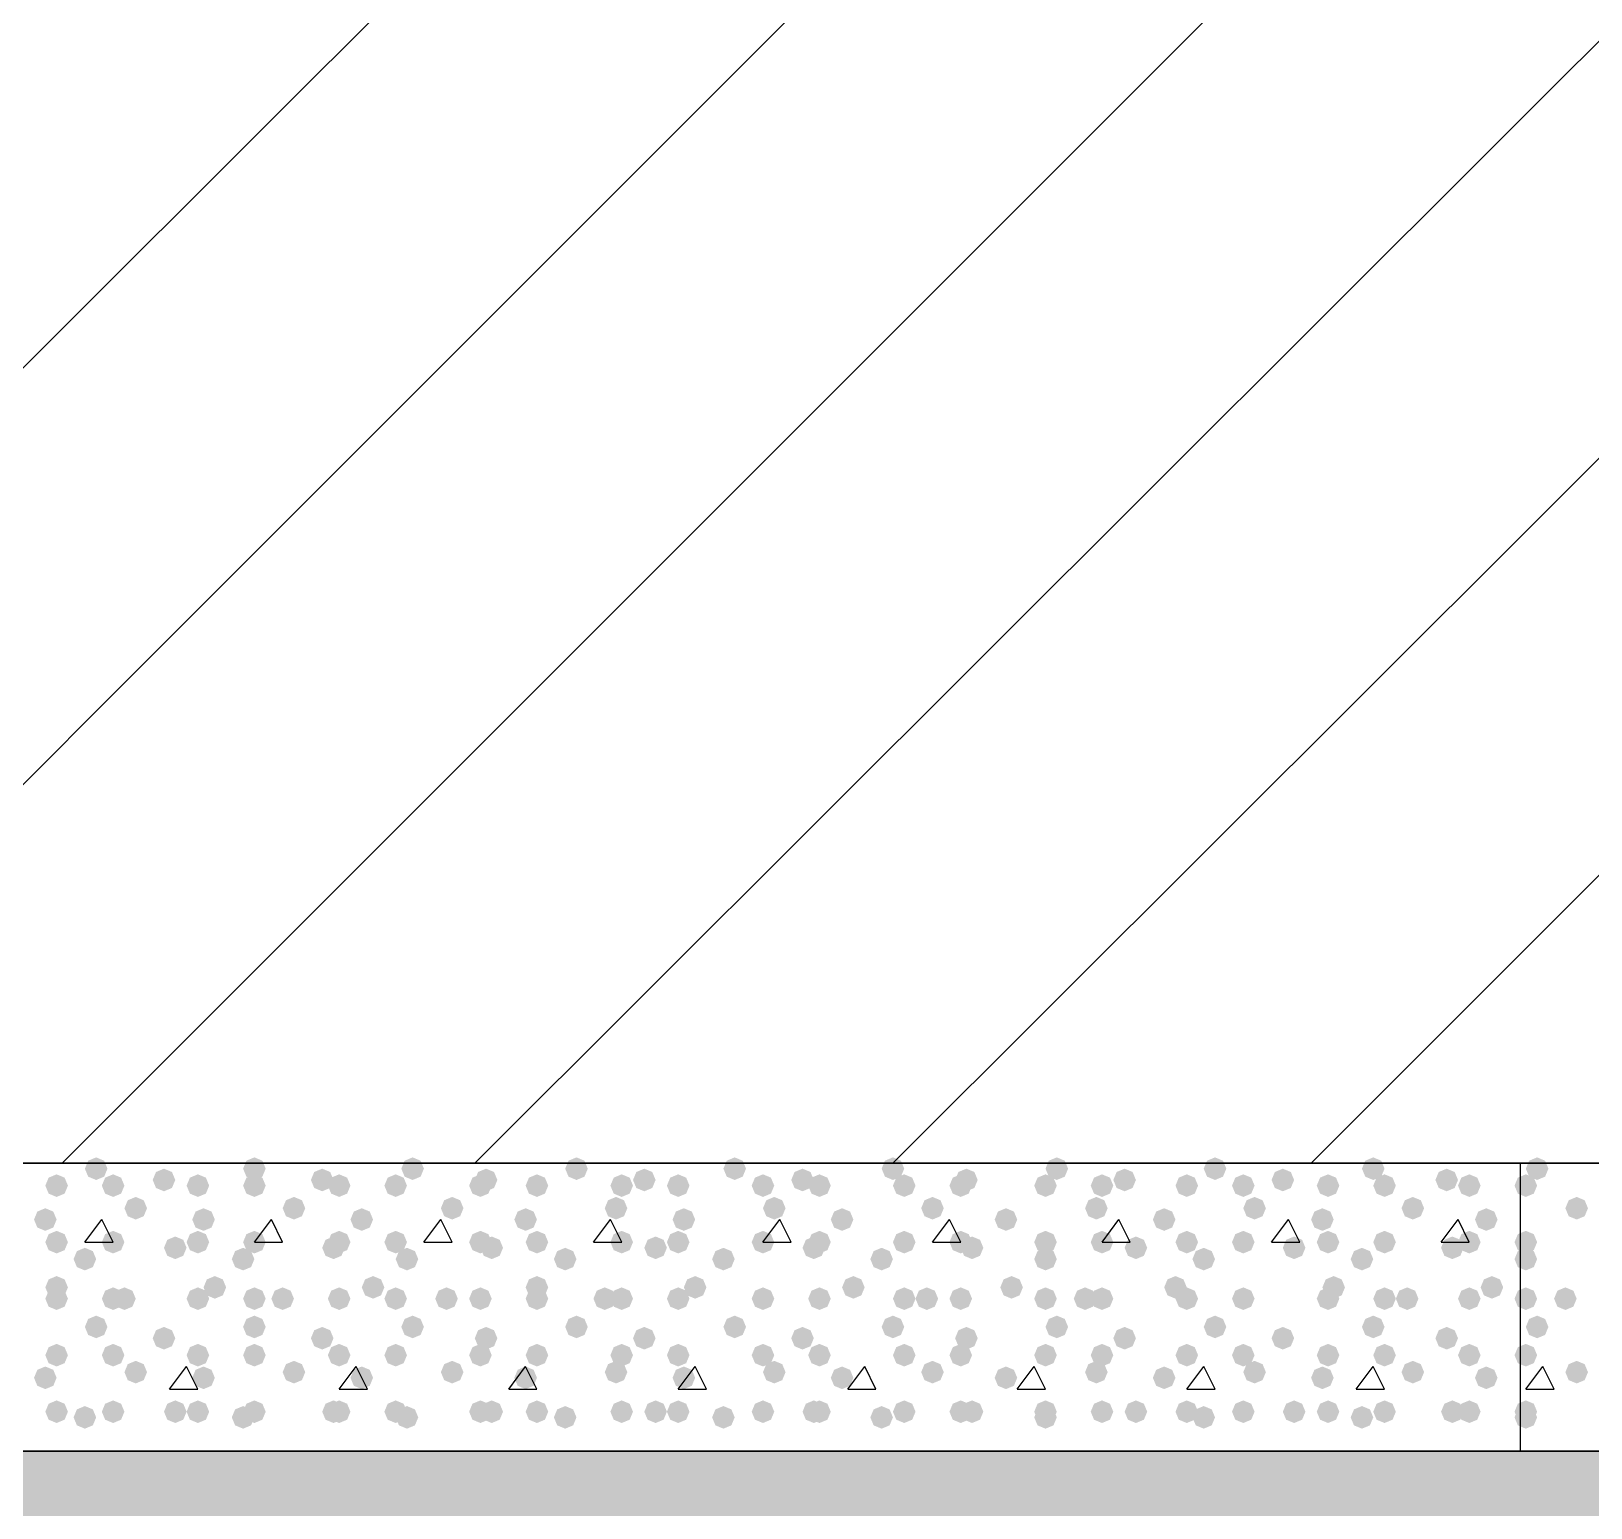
# Model space of a CAD drawing. Header units: millimetres. Extents: x 0 to 420, y 0 to 297.
# Drawn here: x 55.56 to 67.25, y 177.5 to 188.56 of the extents above; entities that cross this region are included whole.
import ezdxf

# ---------------------------------------------------------------- set-up
doc = ezdxf.new("R2010")
doc.units = ezdxf.units.MM
doc.layers.get('0').update_dxf_attribs({"linetype": 'CONTINUOUS'})

msp = doc.modelspace()

# ---------------------------------------------------------------- hatches: boundary and pattern name
at = {"true_color": 0x000008}
for points in [[(56.134, 180.043667), (56.109129, 179.983871), (56.049333, 179.959), (55.989538, 179.983871), (55.964667, 180.043667), (55.989537, 180.103462), (56.049333, 180.128333), (56.109129, 180.103463)], [(57.319333, 180.043667), (57.294462, 179.983871), (57.234667, 179.959), (57.174871, 179.983871), (57.15, 180.043667), (57.174871, 180.103462), (57.234667, 180.128333), (57.294462, 180.103463)], [(58.504667, 180.043667), (58.479796, 179.983871), (58.42, 179.959), (58.360204, 179.983871), (58.335333, 180.043667), (58.360204, 180.103462), (58.42, 180.128333), (58.479796, 180.103463)], [(59.732333, 180.043667), (59.707463, 179.983871), (59.647667, 179.959), (59.587871, 179.983871), (59.563, 180.043667), (59.587871, 180.103462), (59.647667, 180.128333), (59.707462, 180.103463)], [(60.917667, 180.043667), (60.892796, 179.983871), (60.833, 179.959), (60.773204, 179.983871), (60.748333, 180.043667), (60.773204, 180.103462), (60.833, 180.128333), (60.892796, 180.103463)], [(62.103, 180.043667), (62.078129, 179.983871), (62.018333, 179.959), (61.958537, 179.983871), (61.933667, 180.043667), (61.958537, 180.103462), (62.018333, 180.128333), (62.078129, 180.103463)], [(63.330667, 180.043667), (63.305796, 179.983871), (63.246, 179.959), (63.186204, 179.983871), (63.161333, 180.043667), (63.186204, 180.103462), (63.246, 180.128333), (63.305796, 180.103463)], [(64.516, 180.043667), (64.491129, 179.983871), (64.431333, 179.959), (64.371537, 179.983871), (64.346667, 180.043667), (64.371537, 180.103462), (64.431333, 180.128333), (64.491129, 180.103463)], [(65.701333, 180.043667), (65.676463, 179.983871), (65.616667, 179.959), (65.556871, 179.983871), (65.532, 180.043667), (65.556871, 180.103462), (65.616667, 180.128333), (65.676462, 180.103463)], [(55.837667, 179.916667), (55.812796, 179.856871), (55.753, 179.832), (55.693204, 179.856871), (55.668333, 179.916667), (55.693204, 179.976462), (55.753, 180.001333), (55.812796, 179.976463)], [(56.261, 179.916667), (56.236129, 179.856871), (56.176333, 179.832), (56.116537, 179.856871), (56.091667, 179.916667), (56.116537, 179.976462), (56.176333, 180.001333), (56.236129, 179.976463)], [(56.642, 179.959), (56.617129, 179.899204), (56.557333, 179.874333), (56.497538, 179.899204), (56.472667, 179.959), (56.497537, 180.018796), (56.557333, 180.043667), (56.617129, 180.018796)], [(56.896, 179.916667), (56.871129, 179.856871), (56.811333, 179.832), (56.751537, 179.856871), (56.726667, 179.916667), (56.751537, 179.976462), (56.811333, 180.001333), (56.871129, 179.976463)], [(57.319333, 179.916667), (57.294462, 179.856871), (57.234667, 179.832), (57.174871, 179.856871), (57.15, 179.916667), (57.174871, 179.976462), (57.234667, 180.001333), (57.294462, 179.976463)], [(57.827333, 179.959), (57.802463, 179.899204), (57.742667, 179.874333), (57.682871, 179.899204), (57.658, 179.959), (57.682871, 180.018796), (57.742667, 180.043667), (57.802462, 180.018796)], [(57.954333, 179.916667), (57.929462, 179.856871), (57.869667, 179.832), (57.809871, 179.856871), (57.785, 179.916667), (57.809871, 179.976462), (57.869667, 180.001333), (57.929462, 179.976463)], [(58.377667, 179.916667), (58.352796, 179.856871), (58.293, 179.832), (58.233204, 179.856871), (58.208333, 179.916667), (58.233204, 179.976462), (58.293, 180.001333), (58.352796, 179.976463)], [(59.012667, 179.916667), (58.987796, 179.856871), (58.928, 179.832), (58.868204, 179.856871), (58.843333, 179.916667), (58.868204, 179.976462), (58.928, 180.001333), (58.987796, 179.976463)], [(59.055, 179.959), (59.030129, 179.899204), (58.970333, 179.874333), (58.910538, 179.899204), (58.885667, 179.959), (58.910537, 180.018796), (58.970333, 180.043667), (59.030129, 180.018796)], [(59.436, 179.916667), (59.411129, 179.856871), (59.351333, 179.832), (59.291537, 179.856871), (59.266667, 179.916667), (59.291537, 179.976462), (59.351333, 180.001333), (59.411129, 179.976463)], [(60.071, 179.916667), (60.046129, 179.856871), (59.986333, 179.832), (59.926537, 179.856871), (59.901667, 179.916667), (59.926537, 179.976462), (59.986333, 180.001333), (60.046129, 179.976463)], [(60.240333, 179.959), (60.215463, 179.899204), (60.155667, 179.874333), (60.095871, 179.899204), (60.071, 179.959), (60.095871, 180.018796), (60.155667, 180.043667), (60.215462, 180.018796)], [(60.494333, 179.916667), (60.469462, 179.856871), (60.409667, 179.832), (60.349871, 179.856871), (60.325, 179.916667), (60.349871, 179.976462), (60.409667, 180.001333), (60.469462, 179.976463)], [(61.129333, 179.916667), (61.104462, 179.856871), (61.044667, 179.832), (60.984871, 179.856871), (60.96, 179.916667), (60.984871, 179.976462), (61.044667, 180.001333), (61.104462, 179.976463)], [(61.425667, 179.959), (61.400796, 179.899204), (61.341, 179.874333), (61.281204, 179.899204), (61.256333, 179.959), (61.281204, 180.018796), (61.341, 180.043667), (61.400796, 180.018796)], [(61.552667, 179.916667), (61.527796, 179.856871), (61.468, 179.832), (61.408204, 179.856871), (61.383333, 179.916667), (61.408204, 179.976462), (61.468, 180.001333), (61.527796, 179.976463)], [(62.187667, 179.916667), (62.162796, 179.856871), (62.103, 179.832), (62.043204, 179.856871), (62.018333, 179.916667), (62.043204, 179.976462), (62.103, 180.001333), (62.162796, 179.976463)], [(62.611, 179.916667), (62.586129, 179.856871), (62.526333, 179.832), (62.466537, 179.856871), (62.441667, 179.916667), (62.466537, 179.976462), (62.526333, 180.001333), (62.586129, 179.976463)], [(62.653333, 179.959), (62.628463, 179.899204), (62.568667, 179.874333), (62.508871, 179.899204), (62.484, 179.959), (62.508871, 180.018796), (62.568667, 180.043667), (62.628462, 180.018796)], [(63.246, 179.916667), (63.221129, 179.856871), (63.161333, 179.832), (63.101537, 179.856871), (63.076667, 179.916667), (63.101537, 179.976462), (63.161333, 180.001333), (63.221129, 179.976463)], [(63.669333, 179.916667), (63.644462, 179.856871), (63.584667, 179.832), (63.524871, 179.856871), (63.5, 179.916667), (63.524871, 179.976462), (63.584667, 180.001333), (63.644462, 179.976463)], [(63.838667, 179.959), (63.813796, 179.899204), (63.754, 179.874333), (63.694204, 179.899204), (63.669333, 179.959), (63.694204, 180.018796), (63.754, 180.043667), (63.813796, 180.018796)], [(64.304333, 179.916667), (64.279462, 179.856871), (64.219667, 179.832), (64.159871, 179.856871), (64.135, 179.916667), (64.159871, 179.976462), (64.219667, 180.001333), (64.279462, 179.976463)], [(64.727667, 179.916667), (64.702796, 179.856871), (64.643, 179.832), (64.583204, 179.856871), (64.558333, 179.916667), (64.583204, 179.976462), (64.643, 180.001333), (64.702796, 179.976463)], [(65.024, 179.959), (64.999129, 179.899204), (64.939333, 179.874333), (64.879538, 179.899204), (64.854667, 179.959), (64.879537, 180.018796), (64.939333, 180.043667), (64.999129, 180.018796)], [(65.362667, 179.916667), (65.337796, 179.856871), (65.278, 179.832), (65.218204, 179.856871), (65.193333, 179.916667), (65.218204, 179.976462), (65.278, 180.001333), (65.337796, 179.976463)], [(65.786, 179.916667), (65.761129, 179.856871), (65.701333, 179.832), (65.641537, 179.856871), (65.616667, 179.916667), (65.641537, 179.976462), (65.701333, 180.001333), (65.761129, 179.976463)], [(66.251667, 179.959), (66.226796, 179.899204), (66.167, 179.874333), (66.107204, 179.899204), (66.082333, 179.959), (66.107204, 180.018796), (66.167, 180.043667), (66.226796, 180.018796)], [(66.421, 179.916667), (66.396129, 179.856871), (66.336333, 179.832), (66.276537, 179.856871), (66.251667, 179.916667), (66.276537, 179.976462), (66.336333, 180.001333), (66.396129, 179.976463)], [(56.430333, 179.747333), (56.405463, 179.687537), (56.345667, 179.662667), (56.285871, 179.687537), (56.261, 179.747333), (56.285871, 179.807129), (56.345667, 179.832), (56.405462, 179.807129)], [(57.615667, 179.747333), (57.590796, 179.687537), (57.531, 179.662667), (57.471204, 179.687537), (57.446333, 179.747333), (57.471204, 179.807129), (57.531, 179.832), (57.590796, 179.807129)], [(58.801, 179.747333), (58.776129, 179.687537), (58.716333, 179.662667), (58.656537, 179.687537), (58.631667, 179.747333), (58.656537, 179.807129), (58.716333, 179.832), (58.776129, 179.807129)], [(60.028667, 179.747333), (60.003796, 179.687537), (59.944, 179.662667), (59.884204, 179.687537), (59.859333, 179.747333), (59.884204, 179.807129), (59.944, 179.832), (60.003796, 179.807129)], [(61.214, 179.747333), (61.189129, 179.687537), (61.129333, 179.662667), (61.069538, 179.687537), (61.044667, 179.747333), (61.069537, 179.807129), (61.129333, 179.832), (61.189129, 179.807129)], [(62.399333, 179.747333), (62.374462, 179.687537), (62.314667, 179.662667), (62.254871, 179.687537), (62.23, 179.747333), (62.254871, 179.807129), (62.314667, 179.832), (62.374462, 179.807129)], [(63.627, 179.747333), (63.602129, 179.687537), (63.542333, 179.662667), (63.482538, 179.687537), (63.457667, 179.747333), (63.482537, 179.807129), (63.542333, 179.832), (63.602129, 179.807129)], [(64.812333, 179.747333), (64.787463, 179.687537), (64.727667, 179.662667), (64.667871, 179.687537), (64.643, 179.747333), (64.667871, 179.807129), (64.727667, 179.832), (64.787462, 179.807129)], [(65.997667, 179.747333), (65.972796, 179.687537), (65.913, 179.662667), (65.853204, 179.687537), (65.828333, 179.747333), (65.853204, 179.807129), (65.913, 179.832), (65.972796, 179.807129)], [(55.753, 179.662667), (55.728129, 179.602871), (55.668333, 179.578), (55.608537, 179.602871), (55.583667, 179.662667), (55.608537, 179.722462), (55.668333, 179.747333), (55.728129, 179.722463)], [(56.938333, 179.662667), (56.913463, 179.602871), (56.853667, 179.578), (56.793871, 179.602871), (56.769, 179.662667), (56.793871, 179.722462), (56.853667, 179.747333), (56.913462, 179.722463)], [(58.123667, 179.662667), (58.098796, 179.602871), (58.039, 179.578), (57.979204, 179.602871), (57.954333, 179.662667), (57.979204, 179.722462), (58.039, 179.747333), (58.098796, 179.722463)], [(59.351333, 179.662667), (59.326462, 179.602871), (59.266667, 179.578), (59.206871, 179.602871), (59.182, 179.662667), (59.206871, 179.722462), (59.266667, 179.747333), (59.326462, 179.722463)], [(60.536667, 179.662667), (60.511796, 179.602871), (60.452, 179.578), (60.392204, 179.602871), (60.367333, 179.662667), (60.392204, 179.722462), (60.452, 179.747333), (60.511796, 179.722463)], [(61.722, 179.662667), (61.697129, 179.602871), (61.637333, 179.578), (61.577538, 179.602871), (61.552667, 179.662667), (61.577537, 179.722462), (61.637333, 179.747333), (61.697129, 179.722463)], [(62.949667, 179.662667), (62.924796, 179.602871), (62.865, 179.578), (62.805204, 179.602871), (62.780333, 179.662667), (62.805204, 179.722462), (62.865, 179.747333), (62.924796, 179.722463)], [(64.135, 179.662667), (64.110129, 179.602871), (64.050333, 179.578), (63.990538, 179.602871), (63.965667, 179.662667), (63.990537, 179.722462), (64.050333, 179.747333), (64.110129, 179.722463)], [(65.320333, 179.662667), (65.295463, 179.602871), (65.235667, 179.578), (65.175871, 179.602871), (65.151, 179.662667), (65.175871, 179.722462), (65.235667, 179.747333), (65.295462, 179.722463)], [(66.548, 179.662667), (66.523129, 179.602871), (66.463333, 179.578), (66.403537, 179.602871), (66.378667, 179.662667), (66.403537, 179.722462), (66.463333, 179.747333), (66.523129, 179.722463)], [(55.837667, 179.493333), (55.812796, 179.433538), (55.753, 179.408667), (55.693204, 179.433538), (55.668333, 179.493333), (55.693204, 179.553129), (55.753, 179.578), (55.812796, 179.553129)], [(56.261, 179.493333), (56.236129, 179.433538), (56.176333, 179.408667), (56.116537, 179.433538), (56.091667, 179.493333), (56.116537, 179.553129), (56.176333, 179.578), (56.236129, 179.553129)], [(56.726667, 179.451), (56.701796, 179.391204), (56.642, 179.366333), (56.582204, 179.391204), (56.557333, 179.451), (56.582204, 179.510796), (56.642, 179.535667), (56.701796, 179.510796)], [(56.896, 179.493333), (56.871129, 179.433538), (56.811333, 179.408667), (56.751537, 179.433538), (56.726667, 179.493333), (56.751537, 179.553129), (56.811333, 179.578), (56.871129, 179.553129)], [(57.319333, 179.493333), (57.294462, 179.433538), (57.234667, 179.408667), (57.174871, 179.433538), (57.15, 179.493333), (57.174871, 179.553129), (57.234667, 179.578), (57.294462, 179.553129)], [(57.912, 179.451), (57.887129, 179.391204), (57.827333, 179.366333), (57.767538, 179.391204), (57.742667, 179.451), (57.767537, 179.510796), (57.827333, 179.535667), (57.887129, 179.510796)], [(57.954333, 179.493333), (57.929462, 179.433538), (57.869667, 179.408667), (57.809871, 179.433538), (57.785, 179.493333), (57.809871, 179.553129), (57.869667, 179.578), (57.929462, 179.553129)], [(58.377667, 179.493333), (58.352796, 179.433538), (58.293, 179.408667), (58.233204, 179.433538), (58.208333, 179.493333), (58.233204, 179.553129), (58.293, 179.578), (58.352796, 179.553129)], [(59.012667, 179.493333), (58.987796, 179.433538), (58.928, 179.408667), (58.868204, 179.433538), (58.843333, 179.493333), (58.868204, 179.553129), (58.928, 179.578), (58.987796, 179.553129)], [(59.097333, 179.451), (59.072463, 179.391204), (59.012667, 179.366333), (58.952871, 179.391204), (58.928, 179.451), (58.952871, 179.510796), (59.012667, 179.535667), (59.072462, 179.510796)], [(59.436, 179.493333), (59.411129, 179.433538), (59.351333, 179.408667), (59.291537, 179.433538), (59.266667, 179.493333), (59.291537, 179.553129), (59.351333, 179.578), (59.411129, 179.553129)], [(60.071, 179.493333), (60.046129, 179.433538), (59.986333, 179.408667), (59.926537, 179.433538), (59.901667, 179.493333), (59.926537, 179.553129), (59.986333, 179.578), (60.046129, 179.553129)], [(60.325, 179.451), (60.300129, 179.391204), (60.240333, 179.366333), (60.180538, 179.391204), (60.155667, 179.451), (60.180537, 179.510796), (60.240333, 179.535667), (60.300129, 179.510796)], [(60.494333, 179.493333), (60.469462, 179.433538), (60.409667, 179.408667), (60.349871, 179.433538), (60.325, 179.493333), (60.349871, 179.553129), (60.409667, 179.578), (60.469462, 179.553129)], [(61.129333, 179.493333), (61.104462, 179.433538), (61.044667, 179.408667), (60.984871, 179.433538), (60.96, 179.493333), (60.984871, 179.553129), (61.044667, 179.578), (61.104462, 179.553129)], [(61.510333, 179.451), (61.485463, 179.391204), (61.425667, 179.366333), (61.365871, 179.391204), (61.341, 179.451), (61.365871, 179.510796), (61.425667, 179.535667), (61.485462, 179.510796)], [(61.552667, 179.493333), (61.527796, 179.433538), (61.468, 179.408667), (61.408204, 179.433538), (61.383333, 179.493333), (61.408204, 179.553129), (61.468, 179.578), (61.527796, 179.553129)], [(62.187667, 179.493333), (62.162796, 179.433538), (62.103, 179.408667), (62.043204, 179.433538), (62.018333, 179.493333), (62.043204, 179.553129), (62.103, 179.578), (62.162796, 179.553129)], [(62.611, 179.493333), (62.586129, 179.433538), (62.526333, 179.408667), (62.466537, 179.433538), (62.441667, 179.493333), (62.466537, 179.553129), (62.526333, 179.578), (62.586129, 179.553129)], [(62.695667, 179.451), (62.670796, 179.391204), (62.611, 179.366333), (62.551204, 179.391204), (62.526333, 179.451), (62.551204, 179.510796), (62.611, 179.535667), (62.670796, 179.510796)], [(63.246, 179.493333), (63.221129, 179.433538), (63.161333, 179.408667), (63.101537, 179.433538), (63.076667, 179.493333), (63.101537, 179.553129), (63.161333, 179.578), (63.221129, 179.553129)], [(63.669333, 179.493333), (63.644462, 179.433538), (63.584667, 179.408667), (63.524871, 179.433538), (63.5, 179.493333), (63.524871, 179.553129), (63.584667, 179.578), (63.644462, 179.553129)], [(63.923333, 179.451), (63.898463, 179.391204), (63.838667, 179.366333), (63.778871, 179.391204), (63.754, 179.451), (63.778871, 179.510796), (63.838667, 179.535667), (63.898462, 179.510796)], [(64.304333, 179.493333), (64.279462, 179.433538), (64.219667, 179.408667), (64.159871, 179.433538), (64.135, 179.493333), (64.159871, 179.553129), (64.219667, 179.578), (64.279462, 179.553129)], [(64.727667, 179.493333), (64.702796, 179.433538), (64.643, 179.408667), (64.583204, 179.433538), (64.558333, 179.493333), (64.583204, 179.553129), (64.643, 179.578), (64.702796, 179.553129)], [(65.108667, 179.451), (65.083796, 179.391204), (65.024, 179.366333), (64.964204, 179.391204), (64.939333, 179.451), (64.964204, 179.510796), (65.024, 179.535667), (65.083796, 179.510796)], [(65.362667, 179.493333), (65.337796, 179.433538), (65.278, 179.408667), (65.218204, 179.433538), (65.193333, 179.493333), (65.218204, 179.553129), (65.278, 179.578), (65.337796, 179.553129)], [(65.786, 179.493333), (65.761129, 179.433538), (65.701333, 179.408667), (65.641537, 179.433538), (65.616667, 179.493333), (65.641537, 179.553129), (65.701333, 179.578), (65.761129, 179.553129)], [(66.294, 179.451), (66.269129, 179.391204), (66.209333, 179.366333), (66.149538, 179.391204), (66.124667, 179.451), (66.149537, 179.510796), (66.209333, 179.535667), (66.269129, 179.510796)], [(66.421, 179.493333), (66.396129, 179.433538), (66.336333, 179.408667), (66.276537, 179.433538), (66.251667, 179.493333), (66.276537, 179.553129), (66.336333, 179.578), (66.396129, 179.553129)], [(56.049333, 179.366333), (56.024462, 179.306537), (55.964667, 179.281667), (55.904871, 179.306537), (55.88, 179.366333), (55.904871, 179.426129), (55.964667, 179.451), (56.024462, 179.426129)], [(57.234667, 179.366333), (57.209796, 179.306537), (57.15, 179.281667), (57.090204, 179.306537), (57.065333, 179.366333), (57.090204, 179.426129), (57.15, 179.451), (57.209796, 179.426129)], [(58.462333, 179.366333), (58.437463, 179.306537), (58.377667, 179.281667), (58.317871, 179.306537), (58.293, 179.366333), (58.317871, 179.426129), (58.377667, 179.451), (58.437462, 179.426129)], [(59.647667, 179.366333), (59.622796, 179.306537), (59.563, 179.281667), (59.503204, 179.306537), (59.478333, 179.366333), (59.503204, 179.426129), (59.563, 179.451), (59.622796, 179.426129)], [(60.833, 179.366333), (60.808129, 179.306537), (60.748333, 179.281667), (60.688537, 179.306537), (60.663667, 179.366333), (60.688537, 179.426129), (60.748333, 179.451), (60.808129, 179.426129)], [(62.018333, 179.366333), (61.993463, 179.306537), (61.933667, 179.281667), (61.873871, 179.306537), (61.849, 179.366333), (61.873871, 179.426129), (61.933667, 179.451), (61.993462, 179.426129)], [(63.246, 179.366333), (63.221129, 179.306537), (63.161333, 179.281667), (63.101537, 179.306537), (63.076667, 179.366333), (63.101537, 179.426129), (63.161333, 179.451), (63.221129, 179.426129)], [(64.431333, 179.366333), (64.406462, 179.306537), (64.346667, 179.281667), (64.286871, 179.306537), (64.262, 179.366333), (64.286871, 179.426129), (64.346667, 179.451), (64.406462, 179.426129)], [(65.616667, 179.366333), (65.591796, 179.306537), (65.532, 179.281667), (65.472204, 179.306537), (65.447333, 179.366333), (65.472204, 179.426129), (65.532, 179.451), (65.591796, 179.426129)], [(55.837667, 179.154667), (55.812796, 179.094871), (55.753, 179.07), (55.693204, 179.094871), (55.668333, 179.154667), (55.693204, 179.214462), (55.753, 179.239333), (55.812796, 179.214463)], [(57.023, 179.154667), (56.998129, 179.094871), (56.938333, 179.07), (56.878538, 179.094871), (56.853667, 179.154667), (56.878537, 179.214462), (56.938333, 179.239333), (56.998129, 179.214463)], [(58.208333, 179.154667), (58.183463, 179.094871), (58.123667, 179.07), (58.063871, 179.094871), (58.039, 179.154667), (58.063871, 179.214462), (58.123667, 179.239333), (58.183462, 179.214463)], [(59.436, 179.154667), (59.411129, 179.094871), (59.351333, 179.07), (59.291537, 179.094871), (59.266667, 179.154667), (59.291537, 179.214462), (59.351333, 179.239333), (59.411129, 179.214463)], [(60.621333, 179.154667), (60.596462, 179.094871), (60.536667, 179.07), (60.476871, 179.094871), (60.452, 179.154667), (60.476871, 179.214462), (60.536667, 179.239333), (60.596462, 179.214463)], [(61.806667, 179.154667), (61.781796, 179.094871), (61.722, 179.07), (61.662204, 179.094871), (61.637333, 179.154667), (61.662204, 179.214462), (61.722, 179.239333), (61.781796, 179.214463)], [(62.992, 179.154667), (62.967129, 179.094871), (62.907333, 179.07), (62.847538, 179.094871), (62.822667, 179.154667), (62.847537, 179.214462), (62.907333, 179.239333), (62.967129, 179.214463)], [(64.219667, 179.154667), (64.194796, 179.094871), (64.135, 179.07), (64.075204, 179.094871), (64.050333, 179.154667), (64.075204, 179.214462), (64.135, 179.239333), (64.194796, 179.214463)], [(65.405, 179.154667), (65.380129, 179.094871), (65.320333, 179.07), (65.260538, 179.094871), (65.235667, 179.154667), (65.260537, 179.214462), (65.320333, 179.239333), (65.380129, 179.214463)], [(66.590333, 179.154667), (66.565463, 179.094871), (66.505667, 179.07), (66.445871, 179.094871), (66.421, 179.154667), (66.445871, 179.214462), (66.505667, 179.239333), (66.565462, 179.214463)], [(55.837667, 179.07), (55.812796, 179.010204), (55.753, 178.985333), (55.693204, 179.010204), (55.668333, 179.07), (55.693204, 179.129796), (55.753, 179.154667), (55.812796, 179.129796)], [(56.261, 179.07), (56.236129, 179.010204), (56.176333, 178.985333), (56.116537, 179.010204), (56.091667, 179.07), (56.116537, 179.129796), (56.176333, 179.154667), (56.236129, 179.129796)], [(56.345667, 179.07), (56.320796, 179.010204), (56.261, 178.985333), (56.201204, 179.010204), (56.176333, 179.07), (56.201204, 179.129796), (56.261, 179.154667), (56.320796, 179.129796)], [(56.896, 179.07), (56.871129, 179.010204), (56.811333, 178.985333), (56.751537, 179.010204), (56.726667, 179.07), (56.751537, 179.129796), (56.811333, 179.154667), (56.871129, 179.129796)], [(57.319333, 179.07), (57.294462, 179.010204), (57.234667, 178.985333), (57.174871, 179.010204), (57.15, 179.07), (57.174871, 179.129796), (57.234667, 179.154667), (57.294462, 179.129796)], [(57.531, 179.07), (57.506129, 179.010204), (57.446333, 178.985333), (57.386537, 179.010204), (57.361667, 179.07), (57.386537, 179.129796), (57.446333, 179.154667), (57.506129, 179.129796)], [(57.954333, 179.07), (57.929462, 179.010204), (57.869667, 178.985333), (57.809871, 179.010204), (57.785, 179.07), (57.809871, 179.129796), (57.869667, 179.154667), (57.929462, 179.129796)], [(58.377667, 179.07), (58.352796, 179.010204), (58.293, 178.985333), (58.233204, 179.010204), (58.208333, 179.07), (58.233204, 179.129796), (58.293, 179.154667), (58.352796, 179.129796)], [(58.758667, 179.07), (58.733796, 179.010204), (58.674, 178.985333), (58.614204, 179.010204), (58.589333, 179.07), (58.614204, 179.129796), (58.674, 179.154667), (58.733796, 179.129796)], [(59.012667, 179.07), (58.987796, 179.010204), (58.928, 178.985333), (58.868204, 179.010204), (58.843333, 179.07), (58.868204, 179.129796), (58.928, 179.154667), (58.987796, 179.129796)], [(59.436, 179.07), (59.411129, 179.010204), (59.351333, 178.985333), (59.291537, 179.010204), (59.266667, 179.07), (59.291537, 179.129796), (59.351333, 179.154667), (59.411129, 179.129796)], [(59.944, 179.07), (59.919129, 179.010204), (59.859333, 178.985333), (59.799538, 179.010204), (59.774667, 179.07), (59.799537, 179.129796), (59.859333, 179.154667), (59.919129, 179.129796)], [(60.071, 179.07), (60.046129, 179.010204), (59.986333, 178.985333), (59.926537, 179.010204), (59.901667, 179.07), (59.926537, 179.129796), (59.986333, 179.154667), (60.046129, 179.129796)], [(60.494333, 179.07), (60.469462, 179.010204), (60.409667, 178.985333), (60.349871, 179.010204), (60.325, 179.07), (60.349871, 179.129796), (60.409667, 179.154667), (60.469462, 179.129796)], [(61.129333, 179.07), (61.104462, 179.010204), (61.044667, 178.985333), (60.984871, 179.010204), (60.96, 179.07), (60.984871, 179.129796), (61.044667, 179.154667), (61.104462, 179.129796)], [(61.129333, 179.07), (61.104462, 179.010204), (61.044667, 178.985333), (60.984871, 179.010204), (60.96, 179.07), (60.984871, 179.129796), (61.044667, 179.154667), (61.104462, 179.129796)], [(61.552667, 179.07), (61.527796, 179.010204), (61.468, 178.985333), (61.408204, 179.010204), (61.383333, 179.07), (61.408204, 179.129796), (61.468, 179.154667), (61.527796, 179.129796)], [(62.187667, 179.07), (62.162796, 179.010204), (62.103, 178.985333), (62.043204, 179.010204), (62.018333, 179.07), (62.043204, 179.129796), (62.103, 179.154667), (62.162796, 179.129796)], [(62.357, 179.07), (62.332129, 179.010204), (62.272333, 178.985333), (62.212538, 179.010204), (62.187667, 179.07), (62.212537, 179.129796), (62.272333, 179.154667), (62.332129, 179.129796)], [(62.611, 179.07), (62.586129, 179.010204), (62.526333, 178.985333), (62.466537, 179.010204), (62.441667, 179.07), (62.466537, 179.129796), (62.526333, 179.154667), (62.586129, 179.129796)], [(63.246, 179.07), (63.221129, 179.010204), (63.161333, 178.985333), (63.101537, 179.010204), (63.076667, 179.07), (63.101537, 179.129796), (63.161333, 179.154667), (63.221129, 179.129796)], [(63.542333, 179.07), (63.517463, 179.010204), (63.457667, 178.985333), (63.397871, 179.010204), (63.373, 179.07), (63.397871, 179.129796), (63.457667, 179.154667), (63.517462, 179.129796)], [(63.669333, 179.07), (63.644462, 179.010204), (63.584667, 178.985333), (63.524871, 179.010204), (63.5, 179.07), (63.524871, 179.129796), (63.584667, 179.154667), (63.644462, 179.129796)], [(64.304333, 179.07), (64.279462, 179.010204), (64.219667, 178.985333), (64.159871, 179.010204), (64.135, 179.07), (64.159871, 179.129796), (64.219667, 179.154667), (64.279462, 179.129796)], [(64.727667, 179.07), (64.702796, 179.010204), (64.643, 178.985333), (64.583204, 179.010204), (64.558333, 179.07), (64.583204, 179.129796), (64.643, 179.154667), (64.702796, 179.129796)], [(64.727667, 179.07), (64.702796, 179.010204), (64.643, 178.985333), (64.583204, 179.010204), (64.558333, 179.07), (64.583204, 179.129796), (64.643, 179.154667), (64.702796, 179.129796)], [(65.362667, 179.07), (65.337796, 179.010204), (65.278, 178.985333), (65.218204, 179.010204), (65.193333, 179.07), (65.218204, 179.129796), (65.278, 179.154667), (65.337796, 179.129796)], [(65.786, 179.07), (65.761129, 179.010204), (65.701333, 178.985333), (65.641537, 179.010204), (65.616667, 179.07), (65.641537, 179.129796), (65.701333, 179.154667), (65.761129, 179.129796)], [(65.955333, 179.07), (65.930463, 179.010204), (65.870667, 178.985333), (65.810871, 179.010204), (65.786, 179.07), (65.810871, 179.129796), (65.870667, 179.154667), (65.930462, 179.129796)], [(66.421, 179.07), (66.396129, 179.010204), (66.336333, 178.985333), (66.276537, 179.010204), (66.251667, 179.07), (66.276537, 179.129796), (66.336333, 179.154667), (66.396129, 179.129796)], [(56.134, 178.858333), (56.109129, 178.798537), (56.049333, 178.773667), (55.989538, 178.798537), (55.964667, 178.858333), (55.989537, 178.918129), (56.049333, 178.943), (56.109129, 178.918129)], [(57.319333, 178.858333), (57.294462, 178.798537), (57.234667, 178.773667), (57.174871, 178.798537), (57.15, 178.858333), (57.174871, 178.918129), (57.234667, 178.943), (57.294462, 178.918129)], [(58.504667, 178.858333), (58.479796, 178.798537), (58.42, 178.773667), (58.360204, 178.798537), (58.335333, 178.858333), (58.360204, 178.918129), (58.42, 178.943), (58.479796, 178.918129)], [(59.732333, 178.858333), (59.707463, 178.798537), (59.647667, 178.773667), (59.587871, 178.798537), (59.563, 178.858333), (59.587871, 178.918129), (59.647667, 178.943), (59.707462, 178.918129)], [(60.917667, 178.858333), (60.892796, 178.798537), (60.833, 178.773667), (60.773204, 178.798537), (60.748333, 178.858333), (60.773204, 178.918129), (60.833, 178.943), (60.892796, 178.918129)], [(62.103, 178.858333), (62.078129, 178.798537), (62.018333, 178.773667), (61.958537, 178.798537), (61.933667, 178.858333), (61.958537, 178.918129), (62.018333, 178.943), (62.078129, 178.918129)], [(63.330667, 178.858333), (63.305796, 178.798537), (63.246, 178.773667), (63.186204, 178.798537), (63.161333, 178.858333), (63.186204, 178.918129), (63.246, 178.943), (63.305796, 178.918129)], [(64.516, 178.858333), (64.491129, 178.798537), (64.431333, 178.773667), (64.371537, 178.798537), (64.346667, 178.858333), (64.371537, 178.918129), (64.431333, 178.943), (64.491129, 178.918129)], [(65.701333, 178.858333), (65.676463, 178.798537), (65.616667, 178.773667), (65.556871, 178.798537), (65.532, 178.858333), (65.556871, 178.918129), (65.616667, 178.943), (65.676462, 178.918129)], [(56.642, 178.773667), (56.617129, 178.713871), (56.557333, 178.689), (56.497538, 178.713871), (56.472667, 178.773667), (56.497537, 178.833462), (56.557333, 178.858333), (56.617129, 178.833463)], [(57.827333, 178.773667), (57.802463, 178.713871), (57.742667, 178.689), (57.682871, 178.713871), (57.658, 178.773667), (57.682871, 178.833462), (57.742667, 178.858333), (57.802462, 178.833463)], [(59.055, 178.773667), (59.030129, 178.713871), (58.970333, 178.689), (58.910538, 178.713871), (58.885667, 178.773667), (58.910537, 178.833462), (58.970333, 178.858333), (59.030129, 178.833463)], [(60.240333, 178.773667), (60.215463, 178.713871), (60.155667, 178.689), (60.095871, 178.713871), (60.071, 178.773667), (60.095871, 178.833462), (60.155667, 178.858333), (60.215462, 178.833463)], [(61.425667, 178.773667), (61.400796, 178.713871), (61.341, 178.689), (61.281204, 178.713871), (61.256333, 178.773667), (61.281204, 178.833462), (61.341, 178.858333), (61.400796, 178.833463)], [(62.653333, 178.773667), (62.628463, 178.713871), (62.568667, 178.689), (62.508871, 178.713871), (62.484, 178.773667), (62.508871, 178.833462), (62.568667, 178.858333), (62.628462, 178.833463)], [(63.838667, 178.773667), (63.813796, 178.713871), (63.754, 178.689), (63.694204, 178.713871), (63.669333, 178.773667), (63.694204, 178.833462), (63.754, 178.858333), (63.813796, 178.833463)], [(65.024, 178.773667), (64.999129, 178.713871), (64.939333, 178.689), (64.879538, 178.713871), (64.854667, 178.773667), (64.879537, 178.833462), (64.939333, 178.858333), (64.999129, 178.833463)], [(66.251667, 178.773667), (66.226796, 178.713871), (66.167, 178.689), (66.107204, 178.713871), (66.082333, 178.773667), (66.107204, 178.833462), (66.167, 178.858333), (66.226796, 178.833463)], [(55.837667, 178.646667), (55.812796, 178.586871), (55.753, 178.562), (55.693204, 178.586871), (55.668333, 178.646667), (55.693204, 178.706462), (55.753, 178.731333), (55.812796, 178.706463)], [(56.261, 178.646667), (56.236129, 178.586871), (56.176333, 178.562), (56.116537, 178.586871), (56.091667, 178.646667), (56.116537, 178.706462), (56.176333, 178.731333), (56.236129, 178.706463)], [(56.896, 178.646667), (56.871129, 178.586871), (56.811333, 178.562), (56.751537, 178.586871), (56.726667, 178.646667), (56.751537, 178.706462), (56.811333, 178.731333), (56.871129, 178.706463)], [(57.319333, 178.646667), (57.294462, 178.586871), (57.234667, 178.562), (57.174871, 178.586871), (57.15, 178.646667), (57.174871, 178.706462), (57.234667, 178.731333), (57.294462, 178.706463)], [(57.954333, 178.646667), (57.929462, 178.586871), (57.869667, 178.562), (57.809871, 178.586871), (57.785, 178.646667), (57.809871, 178.706462), (57.869667, 178.731333), (57.929462, 178.706463)], [(58.377667, 178.646667), (58.352796, 178.586871), (58.293, 178.562), (58.233204, 178.586871), (58.208333, 178.646667), (58.233204, 178.706462), (58.293, 178.731333), (58.352796, 178.706463)], [(59.012667, 178.646667), (58.987796, 178.586871), (58.928, 178.562), (58.868204, 178.586871), (58.843333, 178.646667), (58.868204, 178.706462), (58.928, 178.731333), (58.987796, 178.706463)], [(59.436, 178.646667), (59.411129, 178.586871), (59.351333, 178.562), (59.291537, 178.586871), (59.266667, 178.646667), (59.291537, 178.706462), (59.351333, 178.731333), (59.411129, 178.706463)], [(60.071, 178.646667), (60.046129, 178.586871), (59.986333, 178.562), (59.926537, 178.586871), (59.901667, 178.646667), (59.926537, 178.706462), (59.986333, 178.731333), (60.046129, 178.706463)], [(60.494333, 178.646667), (60.469462, 178.586871), (60.409667, 178.562), (60.349871, 178.586871), (60.325, 178.646667), (60.349871, 178.706462), (60.409667, 178.731333), (60.469462, 178.706463)], [(61.129333, 178.646667), (61.104462, 178.586871), (61.044667, 178.562), (60.984871, 178.586871), (60.96, 178.646667), (60.984871, 178.706462), (61.044667, 178.731333), (61.104462, 178.706463)], [(61.552667, 178.646667), (61.527796, 178.586871), (61.468, 178.562), (61.408204, 178.586871), (61.383333, 178.646667), (61.408204, 178.706462), (61.468, 178.731333), (61.527796, 178.706463)], [(62.187667, 178.646667), (62.162796, 178.586871), (62.103, 178.562), (62.043204, 178.586871), (62.018333, 178.646667), (62.043204, 178.706462), (62.103, 178.731333), (62.162796, 178.706463)], [(62.611, 178.646667), (62.586129, 178.586871), (62.526333, 178.562), (62.466537, 178.586871), (62.441667, 178.646667), (62.466537, 178.706462), (62.526333, 178.731333), (62.586129, 178.706463)], [(63.246, 178.646667), (63.221129, 178.586871), (63.161333, 178.562), (63.101537, 178.586871), (63.076667, 178.646667), (63.101537, 178.706462), (63.161333, 178.731333), (63.221129, 178.706463)], [(63.669333, 178.646667), (63.644462, 178.586871), (63.584667, 178.562), (63.524871, 178.586871), (63.5, 178.646667), (63.524871, 178.706462), (63.584667, 178.731333), (63.644462, 178.706463)], [(64.304333, 178.646667), (64.279462, 178.586871), (64.219667, 178.562), (64.159871, 178.586871), (64.135, 178.646667), (64.159871, 178.706462), (64.219667, 178.731333), (64.279462, 178.706463)], [(64.727667, 178.646667), (64.702796, 178.586871), (64.643, 178.562), (64.583204, 178.586871), (64.558333, 178.646667), (64.583204, 178.706462), (64.643, 178.731333), (64.702796, 178.706463)], [(65.362667, 178.646667), (65.337796, 178.586871), (65.278, 178.562), (65.218204, 178.586871), (65.193333, 178.646667), (65.218204, 178.706462), (65.278, 178.731333), (65.337796, 178.706463)], [(65.786, 178.646667), (65.761129, 178.586871), (65.701333, 178.562), (65.641537, 178.586871), (65.616667, 178.646667), (65.641537, 178.706462), (65.701333, 178.731333), (65.761129, 178.706463)], [(66.421, 178.646667), (66.396129, 178.586871), (66.336333, 178.562), (66.276537, 178.586871), (66.251667, 178.646667), (66.276537, 178.706462), (66.336333, 178.731333), (66.396129, 178.706463)], [(55.753, 178.477333), (55.728129, 178.417537), (55.668333, 178.392667), (55.608537, 178.417537), (55.583667, 178.477333), (55.608537, 178.537129), (55.668333, 178.562), (55.728129, 178.537129)], [(56.430333, 178.519667), (56.405463, 178.459871), (56.345667, 178.435), (56.285871, 178.459871), (56.261, 178.519667), (56.285871, 178.579462), (56.345667, 178.604333), (56.405462, 178.579463)], [(56.938333, 178.477333), (56.913463, 178.417537), (56.853667, 178.392667), (56.793871, 178.417537), (56.769, 178.477333), (56.793871, 178.537129), (56.853667, 178.562), (56.913462, 178.537129)], [(57.615667, 178.519667), (57.590796, 178.459871), (57.531, 178.435), (57.471204, 178.459871), (57.446333, 178.519667), (57.471204, 178.579462), (57.531, 178.604333), (57.590796, 178.579463)], [(58.123667, 178.477333), (58.098796, 178.417537), (58.039, 178.392667), (57.979204, 178.417537), (57.954333, 178.477333), (57.979204, 178.537129), (58.039, 178.562), (58.098796, 178.537129)], [(58.801, 178.519667), (58.776129, 178.459871), (58.716333, 178.435), (58.656537, 178.459871), (58.631667, 178.519667), (58.656537, 178.579462), (58.716333, 178.604333), (58.776129, 178.579463)], [(59.351333, 178.477333), (59.326462, 178.417537), (59.266667, 178.392667), (59.206871, 178.417537), (59.182, 178.477333), (59.206871, 178.537129), (59.266667, 178.562), (59.326462, 178.537129)], [(60.028667, 178.519667), (60.003796, 178.459871), (59.944, 178.435), (59.884204, 178.459871), (59.859333, 178.519667), (59.884204, 178.579462), (59.944, 178.604333), (60.003796, 178.579463)], [(60.536667, 178.477333), (60.511796, 178.417537), (60.452, 178.392667), (60.392204, 178.417537), (60.367333, 178.477333), (60.392204, 178.537129), (60.452, 178.562), (60.511796, 178.537129)], [(61.214, 178.519667), (61.189129, 178.459871), (61.129333, 178.435), (61.069538, 178.459871), (61.044667, 178.519667), (61.069537, 178.579462), (61.129333, 178.604333), (61.189129, 178.579463)], [(61.722, 178.477333), (61.697129, 178.417537), (61.637333, 178.392667), (61.577538, 178.417537), (61.552667, 178.477333), (61.577537, 178.537129), (61.637333, 178.562), (61.697129, 178.537129)], [(62.399333, 178.519667), (62.374462, 178.459871), (62.314667, 178.435), (62.254871, 178.459871), (62.23, 178.519667), (62.254871, 178.579462), (62.314667, 178.604333), (62.374462, 178.579463)], [(62.949667, 178.477333), (62.924796, 178.417537), (62.865, 178.392667), (62.805204, 178.417537), (62.780333, 178.477333), (62.805204, 178.537129), (62.865, 178.562), (62.924796, 178.537129)], [(63.627, 178.519667), (63.602129, 178.459871), (63.542333, 178.435), (63.482538, 178.459871), (63.457667, 178.519667), (63.482537, 178.579462), (63.542333, 178.604333), (63.602129, 178.579463)], [(64.135, 178.477333), (64.110129, 178.417537), (64.050333, 178.392667), (63.990538, 178.417537), (63.965667, 178.477333), (63.990537, 178.537129), (64.050333, 178.562), (64.110129, 178.537129)], [(64.812333, 178.519667), (64.787463, 178.459871), (64.727667, 178.435), (64.667871, 178.459871), (64.643, 178.519667), (64.667871, 178.579462), (64.727667, 178.604333), (64.787462, 178.579463)], [(65.320333, 178.477333), (65.295463, 178.417537), (65.235667, 178.392667), (65.175871, 178.417537), (65.151, 178.477333), (65.175871, 178.537129), (65.235667, 178.562), (65.295462, 178.537129)], [(65.997667, 178.519667), (65.972796, 178.459871), (65.913, 178.435), (65.853204, 178.459871), (65.828333, 178.519667), (65.853204, 178.579462), (65.913, 178.604333), (65.972796, 178.579463)], [(66.548, 178.477333), (66.523129, 178.417537), (66.463333, 178.392667), (66.403537, 178.417537), (66.378667, 178.477333), (66.403537, 178.537129), (66.463333, 178.562), (66.523129, 178.537129)], [(55.837667, 178.223333), (55.812796, 178.163537), (55.753, 178.138667), (55.693204, 178.163537), (55.668333, 178.223333), (55.693204, 178.283129), (55.753, 178.308), (55.812796, 178.283129)], [(56.261, 178.223333), (56.236129, 178.163537), (56.176333, 178.138667), (56.116537, 178.163537), (56.091667, 178.223333), (56.116537, 178.283129), (56.176333, 178.308), (56.236129, 178.283129)], [(56.726667, 178.223333), (56.701796, 178.163537), (56.642, 178.138667), (56.582204, 178.163537), (56.557333, 178.223333), (56.582204, 178.283129), (56.642, 178.308), (56.701796, 178.283129)], [(56.896, 178.223333), (56.871129, 178.163537), (56.811333, 178.138667), (56.751537, 178.163537), (56.726667, 178.223333), (56.751537, 178.283129), (56.811333, 178.308), (56.871129, 178.283129)], [(57.319333, 178.223333), (57.294462, 178.163537), (57.234667, 178.138667), (57.174871, 178.163537), (57.15, 178.223333), (57.174871, 178.283129), (57.234667, 178.308), (57.294462, 178.283129)], [(57.912, 178.223333), (57.887129, 178.163537), (57.827333, 178.138667), (57.767538, 178.163537), (57.742667, 178.223333), (57.767537, 178.283129), (57.827333, 178.308), (57.887129, 178.283129)], [(57.954333, 178.223333), (57.929462, 178.163537), (57.869667, 178.138667), (57.809871, 178.163537), (57.785, 178.223333), (57.809871, 178.283129), (57.869667, 178.308), (57.929462, 178.283129)], [(58.377667, 178.223333), (58.352796, 178.163537), (58.293, 178.138667), (58.233204, 178.163537), (58.208333, 178.223333), (58.233204, 178.283129), (58.293, 178.308), (58.352796, 178.283129)], [(59.012667, 178.223333), (58.987796, 178.163537), (58.928, 178.138667), (58.868204, 178.163537), (58.843333, 178.223333), (58.868204, 178.283129), (58.928, 178.308), (58.987796, 178.283129)], [(59.097333, 178.223333), (59.072463, 178.163537), (59.012667, 178.138667), (58.952871, 178.163537), (58.928, 178.223333), (58.952871, 178.283129), (59.012667, 178.308), (59.072462, 178.283129)], [(59.436, 178.223333), (59.411129, 178.163537), (59.351333, 178.138667), (59.291537, 178.163537), (59.266667, 178.223333), (59.291537, 178.283129), (59.351333, 178.308), (59.411129, 178.283129)], [(60.071, 178.223333), (60.046129, 178.163537), (59.986333, 178.138667), (59.926537, 178.163537), (59.901667, 178.223333), (59.926537, 178.283129), (59.986333, 178.308), (60.046129, 178.283129)], [(60.325, 178.223333), (60.300129, 178.163537), (60.240333, 178.138667), (60.180538, 178.163537), (60.155667, 178.223333), (60.180537, 178.283129), (60.240333, 178.308), (60.300129, 178.283129)], [(60.494333, 178.223333), (60.469462, 178.163537), (60.409667, 178.138667), (60.349871, 178.163537), (60.325, 178.223333), (60.349871, 178.283129), (60.409667, 178.308), (60.469462, 178.283129)], [(61.129333, 178.223333), (61.104462, 178.163537), (61.044667, 178.138667), (60.984871, 178.163537), (60.96, 178.223333), (60.984871, 178.283129), (61.044667, 178.308), (61.104462, 178.283129)], [(61.510333, 178.223333), (61.485463, 178.163537), (61.425667, 178.138667), (61.365871, 178.163537), (61.341, 178.223333), (61.365871, 178.283129), (61.425667, 178.308), (61.485462, 178.283129)], [(61.552667, 178.223333), (61.527796, 178.163537), (61.468, 178.138667), (61.408204, 178.163537), (61.383333, 178.223333), (61.408204, 178.283129), (61.468, 178.308), (61.527796, 178.283129)], [(62.187667, 178.223333), (62.162796, 178.163537), (62.103, 178.138667), (62.043204, 178.163537), (62.018333, 178.223333), (62.043204, 178.283129), (62.103, 178.308), (62.162796, 178.283129)], [(62.611, 178.223333), (62.586129, 178.163537), (62.526333, 178.138667), (62.466537, 178.163537), (62.441667, 178.223333), (62.466537, 178.283129), (62.526333, 178.308), (62.586129, 178.283129)], [(62.695667, 178.223333), (62.670796, 178.163537), (62.611, 178.138667), (62.551204, 178.163537), (62.526333, 178.223333), (62.551204, 178.283129), (62.611, 178.308), (62.670796, 178.283129)], [(63.246, 178.223333), (63.221129, 178.163537), (63.161333, 178.138667), (63.101537, 178.163537), (63.076667, 178.223333), (63.101537, 178.283129), (63.161333, 178.308), (63.221129, 178.283129)], [(63.669333, 178.223333), (63.644462, 178.163537), (63.584667, 178.138667), (63.524871, 178.163537), (63.5, 178.223333), (63.524871, 178.283129), (63.584667, 178.308), (63.644462, 178.283129)], [(63.923333, 178.223333), (63.898463, 178.163537), (63.838667, 178.138667), (63.778871, 178.163537), (63.754, 178.223333), (63.778871, 178.283129), (63.838667, 178.308), (63.898462, 178.283129)], [(64.304333, 178.223333), (64.279462, 178.163537), (64.219667, 178.138667), (64.159871, 178.163537), (64.135, 178.223333), (64.159871, 178.283129), (64.219667, 178.308), (64.279462, 178.283129)], [(64.727667, 178.223333), (64.702796, 178.163537), (64.643, 178.138667), (64.583204, 178.163537), (64.558333, 178.223333), (64.583204, 178.283129), (64.643, 178.308), (64.702796, 178.283129)], [(65.108667, 178.223333), (65.083796, 178.163537), (65.024, 178.138667), (64.964204, 178.163537), (64.939333, 178.223333), (64.964204, 178.283129), (65.024, 178.308), (65.083796, 178.283129)], [(65.362667, 178.223333), (65.337796, 178.163537), (65.278, 178.138667), (65.218204, 178.163537), (65.193333, 178.223333), (65.218204, 178.283129), (65.278, 178.308), (65.337796, 178.283129)], [(65.786, 178.223333), (65.761129, 178.163537), (65.701333, 178.138667), (65.641537, 178.163537), (65.616667, 178.223333), (65.641537, 178.283129), (65.701333, 178.308), (65.761129, 178.283129)], [(66.294, 178.223333), (66.269129, 178.163537), (66.209333, 178.138667), (66.149538, 178.163537), (66.124667, 178.223333), (66.149537, 178.283129), (66.209333, 178.308), (66.269129, 178.283129)], [(66.421, 178.223333), (66.396129, 178.163537), (66.336333, 178.138667), (66.276537, 178.163537), (66.251667, 178.223333), (66.276537, 178.283129), (66.336333, 178.308), (66.396129, 178.283129)], [(56.049333, 178.181), (56.024462, 178.121204), (55.964667, 178.096333), (55.904871, 178.121204), (55.88, 178.181), (55.904871, 178.240796), (55.964667, 178.265667), (56.024462, 178.240796)], [(57.234667, 178.181), (57.209796, 178.121204), (57.15, 178.096333), (57.090204, 178.121204), (57.065333, 178.181), (57.090204, 178.240796), (57.15, 178.265667), (57.209796, 178.240796)], [(58.462333, 178.181), (58.437463, 178.121204), (58.377667, 178.096333), (58.317871, 178.121204), (58.293, 178.181), (58.317871, 178.240796), (58.377667, 178.265667), (58.437462, 178.240796)], [(59.647667, 178.181), (59.622796, 178.121204), (59.563, 178.096333), (59.503204, 178.121204), (59.478333, 178.181), (59.503204, 178.240796), (59.563, 178.265667), (59.622796, 178.240796)], [(60.833, 178.181), (60.808129, 178.121204), (60.748333, 178.096333), (60.688537, 178.121204), (60.663667, 178.181), (60.688537, 178.240796), (60.748333, 178.265667), (60.808129, 178.240796)], [(62.018333, 178.181), (61.993463, 178.121204), (61.933667, 178.096333), (61.873871, 178.121204), (61.849, 178.181), (61.873871, 178.240796), (61.933667, 178.265667), (61.993462, 178.240796)], [(63.246, 178.181), (63.221129, 178.121204), (63.161333, 178.096333), (63.101537, 178.121204), (63.076667, 178.181), (63.101537, 178.240796), (63.161333, 178.265667), (63.221129, 178.240796)], [(64.431333, 178.181), (64.406462, 178.121204), (64.346667, 178.096333), (64.286871, 178.121204), (64.262, 178.181), (64.286871, 178.240796), (64.346667, 178.265667), (64.406462, 178.240796)], [(65.616667, 178.181), (65.591796, 178.121204), (65.532, 178.096333), (65.472204, 178.121204), (65.447333, 178.181), (65.472204, 178.240796), (65.532, 178.265667), (65.591796, 178.240796)]]:
    msp.add_hatch(color=0, dxfattribs=at).paths.add_polyline_path(points, flags=0)
at = {"true_color": 0x000007}
for points in [[(66.929, 180.043667), (66.904129, 179.983871), (66.844333, 179.959), (66.784538, 179.983871), (66.759667, 180.043667), (66.784537, 180.103462), (66.844333, 180.128333), (66.904129, 180.103463)], [(66.844333, 179.916667), (66.819462, 179.856871), (66.759667, 179.832), (66.699871, 179.856871), (66.675, 179.916667), (66.699871, 179.976462), (66.759667, 180.001333), (66.819462, 179.976463)], [(67.225333, 179.747333), (67.200463, 179.687537), (67.140667, 179.662667), (67.080871, 179.687537), (67.056, 179.747333), (67.080871, 179.807129), (67.140667, 179.832), (67.200462, 179.807129)], [(66.844333, 179.493333), (66.819462, 179.433538), (66.759667, 179.408667), (66.699871, 179.433538), (66.675, 179.493333), (66.699871, 179.553129), (66.759667, 179.578), (66.819462, 179.553129)], [(66.844333, 179.366333), (66.819462, 179.306537), (66.759667, 179.281667), (66.699871, 179.306537), (66.675, 179.366333), (66.699871, 179.426129), (66.759667, 179.451), (66.819462, 179.426129)], [(66.844333, 179.07), (66.819462, 179.010204), (66.759667, 178.985333), (66.699871, 179.010204), (66.675, 179.07), (66.699871, 179.129796), (66.759667, 179.154667), (66.819462, 179.129796)], [(67.140667, 179.07), (67.115796, 179.010204), (67.056, 178.985333), (66.996204, 179.010204), (66.971333, 179.07), (66.996204, 179.129796), (67.056, 179.154667), (67.115796, 179.129796)], [(66.929, 178.858333), (66.904129, 178.798537), (66.844333, 178.773667), (66.784538, 178.798537), (66.759667, 178.858333), (66.784537, 178.918129), (66.844333, 178.943), (66.904129, 178.918129)], [(66.844333, 178.646667), (66.819462, 178.586871), (66.759667, 178.562), (66.699871, 178.586871), (66.675, 178.646667), (66.699871, 178.706462), (66.759667, 178.731333), (66.819462, 178.706463)], [(67.225333, 178.519667), (67.200463, 178.459871), (67.140667, 178.435), (67.080871, 178.459871), (67.056, 178.519667), (67.080871, 178.579462), (67.140667, 178.604333), (67.200462, 178.579463)], [(66.844333, 178.223333), (66.819462, 178.163537), (66.759667, 178.138667), (66.699871, 178.163537), (66.675, 178.223333), (66.699871, 178.283129), (66.759667, 178.308), (66.819462, 178.283129)], [(66.844333, 178.181), (66.819462, 178.121204), (66.759667, 178.096333), (66.699871, 178.121204), (66.675, 178.181), (66.699871, 178.240796), (66.759667, 178.265667), (66.819462, 178.240796)]]:
    msp.add_hatch(color=0, dxfattribs=at).paths.add_polyline_path(points, flags=0)
at = {"true_color": 0x000008}
h = msp.add_hatch(color=0, dxfattribs=at)
h.paths.add_polyline_path([(378.544667, 177.927), (32.469667, 177.927), (378.544667, 165.946667)], flags=0)
h.paths.add_polyline_path([(32.469667, 177.927), (378.544667, 165.946667), (32.469667, 165.946667)], flags=0)

# ---------------------------------------------------------------- linework, layer by layer
at = {"color": 0, "true_color": 0x000007}
for points in [[(31.369, 201.252667), (31.369, 177.927), (379.603, 177.927), (379.603, 201.252667), (217.17, 201.252667), (217.17, 222.461667), (193.844333, 222.461667), (193.844333, 201.252667)], [(31.369, 201.252667), (31.369, 177.927), (379.603, 177.927), (379.603, 201.252667), (217.17, 201.252667), (217.17, 222.461667), (193.844333, 222.461667), (193.844333, 201.252667)], [(33.528002, 199.135999), (195.961001, 199.135999), (195.961001, 220.344999), (215.053334, 220.344999), (215.053334, 199.135999), (377.486334, 199.135999), (377.486334, 180.085999), (33.528002, 180.085999)], [(66.717333, 180.086), (66.717333, 177.927), (68.834, 177.927), (68.834, 180.086)]]:
    msp.add_lwpolyline(points, close=True, dxfattribs=at)
at = {"color": 0, "true_color": 0x0000fd}
msp.add_lwpolyline([(33.528, 180.086), (377.486333, 180.086), (377.486333, 199.136), (215.053333, 199.136), (215.053333, 220.345), (195.961, 220.345), (195.961, 199.136), (33.528, 199.136)], close=True, dxfattribs=at)
at = {"color": 0, "true_color": 0x000002}
for points in [[(49.53, 180.086), (68.622333, 199.136)], [(52.662667, 180.086), (71.712667, 199.136)], [(55.795333, 180.086), (74.845333, 199.136)], [(58.885667, 180.086), (77.978, 199.136)], [(62.018333, 180.086), (81.110667, 199.136)], [(65.151, 180.086), (84.201, 199.136)]]:
    msp.add_lwpolyline(points, dxfattribs=at)
at = {"color": 0, "true_color": 0x000007}
for points in [[(66.717333, 180.086), (47.625, 180.086)], [(66.759667, 178.392667), (66.886667, 178.562)], [(66.971333, 178.392667), (66.886667, 178.562)], [(66.759667, 178.392667), (66.971333, 178.392667)], [(47.625, 177.927), (66.717333, 177.927)]]:
    msp.add_lwpolyline(points, dxfattribs=at)
at = {"color": 0, "true_color": 0x000008}
for points in [[(55.964667, 179.493333), (56.091667, 179.662667)], [(56.176333, 179.493333), (56.091667, 179.662667)], [(57.234667, 179.493333), (57.361667, 179.662667)], [(57.446333, 179.493333), (57.361667, 179.662667)], [(58.504667, 179.493333), (58.631667, 179.662667)], [(58.716333, 179.493333), (58.631667, 179.662667)], [(59.774667, 179.493333), (59.901667, 179.662667)], [(59.986333, 179.493333), (59.901667, 179.662667)], [(61.044667, 179.493333), (61.171667, 179.662667)], [(61.256333, 179.493333), (61.171667, 179.662667)], [(62.314667, 179.493333), (62.441667, 179.662667)], [(62.526333, 179.493333), (62.441667, 179.662667)], [(63.584667, 179.493333), (63.711667, 179.662667)], [(63.796333, 179.493333), (63.711667, 179.662667)], [(64.854667, 179.493333), (64.981667, 179.662667)], [(65.066333, 179.493333), (64.981667, 179.662667)], [(66.124667, 179.493333), (66.251667, 179.662667)], [(66.336333, 179.493333), (66.251667, 179.662667)], [(55.964667, 179.493333), (56.176333, 179.493333)], [(57.234667, 179.493333), (57.446333, 179.493333)], [(58.504667, 179.493333), (58.716333, 179.493333)], [(59.774667, 179.493333), (59.986333, 179.493333)], [(61.044667, 179.493333), (61.256333, 179.493333)], [(62.314667, 179.493333), (62.526333, 179.493333)], [(63.584667, 179.493333), (63.796333, 179.493333)], [(64.854667, 179.493333), (65.066333, 179.493333)], [(66.124667, 179.493333), (66.336333, 179.493333)], [(56.599667, 178.392667), (56.726667, 178.562)], [(56.811333, 178.392667), (56.726667, 178.562)], [(57.869667, 178.392667), (57.996667, 178.562)], [(58.081333, 178.392667), (57.996667, 178.562)], [(59.139667, 178.392667), (59.266667, 178.562)], [(59.351333, 178.392667), (59.266667, 178.562)], [(60.409667, 178.392667), (60.536667, 178.562)], [(60.621333, 178.392667), (60.536667, 178.562)], [(61.679667, 178.392667), (61.806667, 178.562)], [(61.891333, 178.392667), (61.806667, 178.562)], [(62.949667, 178.392667), (63.076667, 178.562)], [(63.161333, 178.392667), (63.076667, 178.562)], [(64.219667, 178.392667), (64.346667, 178.562)], [(64.431333, 178.392667), (64.346667, 178.562)], [(65.489667, 178.392667), (65.616667, 178.562)], [(65.701333, 178.392667), (65.616667, 178.562)], [(56.599667, 178.392667), (56.811333, 178.392667)], [(57.869667, 178.392667), (58.081333, 178.392667)], [(59.139667, 178.392667), (59.351333, 178.392667)], [(60.409667, 178.392667), (60.621333, 178.392667)], [(61.679667, 178.392667), (61.891333, 178.392667)], [(62.949667, 178.392667), (63.161333, 178.392667)], [(64.219667, 178.392667), (64.431333, 178.392667)], [(65.489667, 178.392667), (65.701333, 178.392667)]]:
    msp.add_lwpolyline(points, dxfattribs=at)
msp.add_lwpolyline([(378.544667, 177.927), (32.469667, 177.927), (378.544667, 165.946667)], close=True, dxfattribs=at)

doc.saveas('drawing.dxf')
